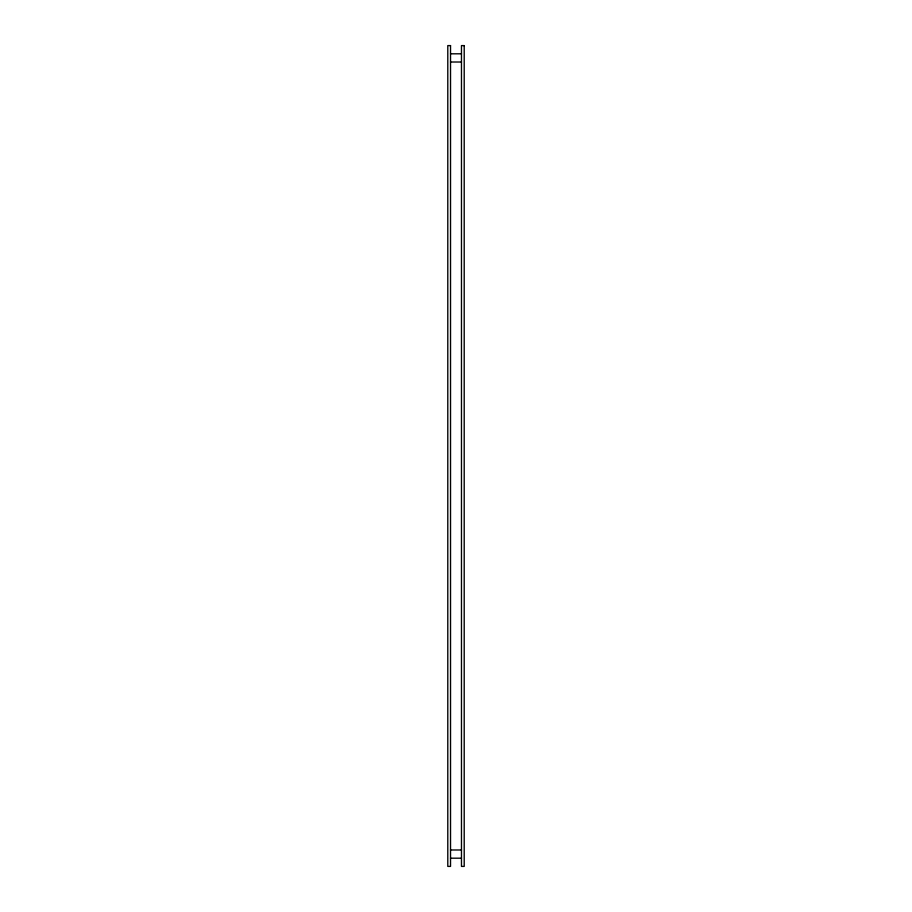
<?xml version="1.0" encoding="UTF-8"?>
<svg xmlns="http://www.w3.org/2000/svg" width="912" height="912" viewBox="0 0 912 912"><rect width="100%" height="100%" fill="white"/><g stroke="black" fill="none" stroke-linecap="round" stroke-linejoin="round"><path stroke-width="1.37" d="M450.528 53.808L461.472 53.808M450.528 62.016L461.472 62.016M450.528 849.984L461.472 849.984M450.528 858.192L461.472 858.192M450.528 45.6L447.792 45.6L447.792 866.4L450.528 866.4L450.528 45.6M464.208 45.6L461.472 45.6L461.472 866.4L464.208 866.4L464.208 45.6"/></g></svg>
